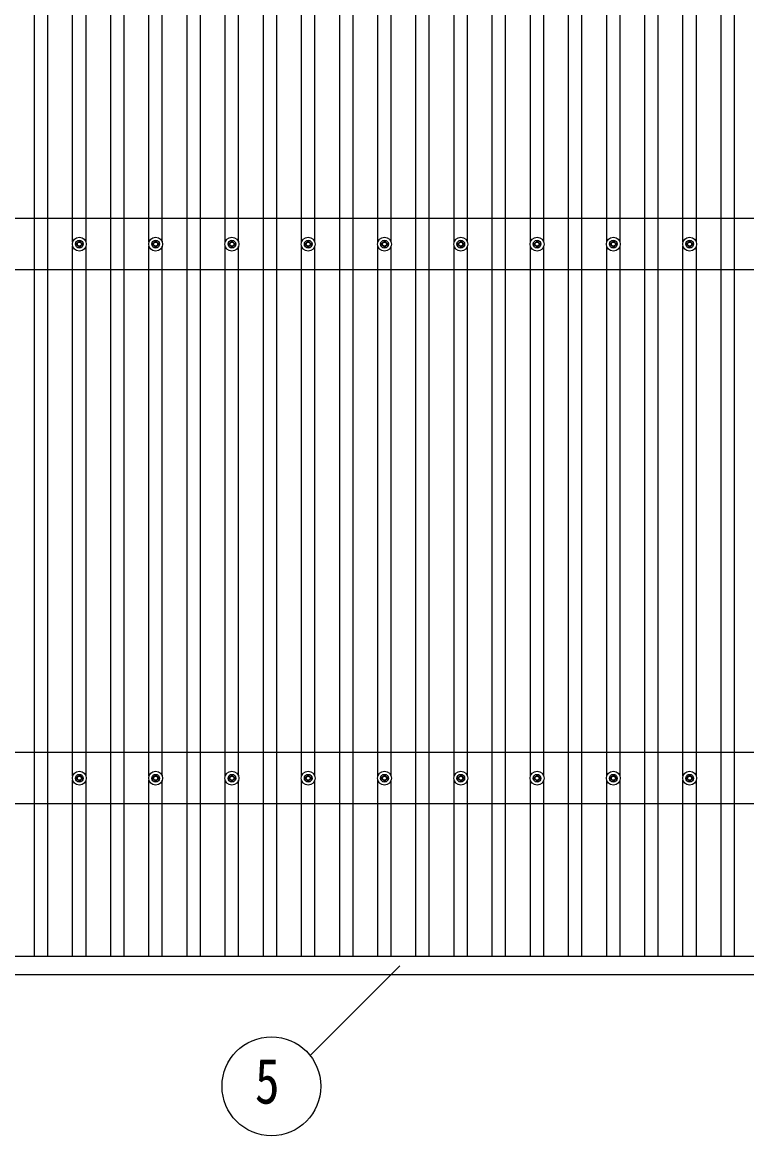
# Model space of a CAD drawing. Units: millimetres, scale not verified. Extents: x -18922 to 18922, y -13365 to 13365.
# Drawn here: x -14251 to -12351, y -991 to 1928 of the extents above; entities that cross this region are included whole.
import ezdxf
from ezdxf.enums import TextEntityAlignment as Align

# ---------------------------------------------------------------- set-up
doc = ezdxf.new("R2010")
doc.units = ezdxf.units.MM
doc.header["$LTSCALE"] = 50
for name, color, linetype in [('0-5_YKK_13', 4, 'Continuous'), ('0-6_YKK_A1', 4, 'Continuous'), ('0-7_YKK_D', 6, 'Continuous')]:
    doc.layers.add(name, color=color, linetype=linetype)
doc.styles.add('ＭＳ ゴシック', font='')
doc.styles.get('ＭＳ ゴシック').set_extended_font_data('MS Gothic')

msp = doc.modelspace()

# ---------------------------------------------------------------- linework, layer by layer
at = {"layer": '0-5_YKK_13'}
for p, q in [((-14110.91, 1347.82), (-14106.49, 1347.82)), ((-14110.91, 1344.32), (-14106.49, 1344.32)), ((-14102.66, 1356.07), (-14102.66, 1351.66)), ((-14099.16, 1356.07), (-14099.16, 1351.66)), ((-14095.33, 1347.82), (-14090.91, 1347.82)), ((-14095.33, 1344.32), (-14090.91, 1344.32)), ((-13910.91, 1347.82), (-13906.49, 1347.82)), ((-13910.91, 1344.32), (-13906.49, 1344.32)), ((-13902.66, 1356.07), (-13902.66, 1351.66)), ((-13899.16, 1356.07), (-13899.16, 1351.66)), ((-13895.33, 1347.82), (-13890.91, 1347.82)), ((-13895.33, 1344.32), (-13890.91, 1344.32)), ((-13710.91, 1347.82), (-13706.49, 1347.82)), ((-13710.91, 1344.32), (-13706.49, 1344.32)), ((-13702.66, 1356.07), (-13702.66, 1351.66)), ((-13699.16, 1356.07), (-13699.16, 1351.66)), ((-13695.33, 1347.82), (-13690.91, 1347.82)), ((-13695.33, 1344.32), (-13690.91, 1344.32)), ((-13510.91, 1347.82), (-13506.49, 1347.82)), ((-13510.91, 1344.32), (-13506.49, 1344.32)), ((-13502.66, 1356.07), (-13502.66, 1351.66)), ((-13499.16, 1356.07), (-13499.16, 1351.66)), ((-13495.33, 1347.82), (-13490.91, 1347.82)), ((-13495.33, 1344.32), (-13490.91, 1344.32)), ((-13310.91, 1347.82), (-13306.49, 1347.82)), ((-13310.91, 1344.32), (-13306.49, 1344.32)), ((-13302.66, 1356.07), (-13302.66, 1351.66)), ((-13299.16, 1356.07), (-13299.16, 1351.66)), ((-13295.33, 1347.82), (-13290.91, 1347.82)), ((-13295.33, 1344.32), (-13290.91, 1344.32)), ((-13110.91, 1347.82), (-13106.49, 1347.82)), ((-13110.91, 1344.32), (-13106.49, 1344.32)), ((-13102.66, 1356.07), (-13102.66, 1351.66)), ((-13099.16, 1356.07), (-13099.16, 1351.66)), ((-13095.33, 1347.82), (-13090.91, 1347.82)), ((-13095.33, 1344.32), (-13090.91, 1344.32)), ((-12910.91, 1347.82), (-12906.49, 1347.82)), ((-12910.91, 1344.32), (-12906.49, 1344.32)), ((-12902.66, 1356.07), (-12902.66, 1351.66)), ((-12899.16, 1356.07), (-12899.16, 1351.66)), ((-12895.33, 1347.82), (-12890.91, 1347.82)), ((-12895.33, 1344.32), (-12890.91, 1344.32)), ((-12710.91, 1347.82), (-12706.49, 1347.82)), ((-12710.91, 1344.32), (-12706.49, 1344.32)), ((-12702.66, 1356.07), (-12702.66, 1351.66)), ((-12699.16, 1356.07), (-12699.16, 1351.66)), ((-12695.33, 1347.82), (-12690.91, 1347.82)), ((-12695.33, 1344.32), (-12690.91, 1344.32)), ((-12510.91, 1347.82), (-12506.49, 1347.82)), ((-12510.91, 1344.32), (-12506.49, 1344.32)), ((-12502.66, 1356.07), (-12502.66, 1351.66)), ((-12499.16, 1356.07), (-12499.16, 1351.66)), ((-12495.33, 1347.82), (-12490.91, 1347.82)), ((-12495.33, 1344.32), (-12490.91, 1344.32)), ((-14102.66, 1340.49), (-14102.66, 1336.08)), ((-14099.16, 1340.49), (-14099.16, 1336.08)), ((-13902.66, 1340.49), (-13902.66, 1336.08)), ((-13899.16, 1340.49), (-13899.16, 1336.08)), ((-13702.66, 1340.49), (-13702.66, 1336.08)), ((-13699.16, 1340.49), (-13699.16, 1336.08)), ((-13502.66, 1340.49), (-13502.66, 1336.08)), ((-13499.16, 1340.49), (-13499.16, 1336.08)), ((-13302.66, 1340.49), (-13302.66, 1336.08)), ((-13299.16, 1340.49), (-13299.16, 1336.08)), ((-13102.66, 1340.49), (-13102.66, 1336.08)), ((-13099.16, 1340.49), (-13099.16, 1336.08)), ((-12902.66, 1340.49), (-12902.66, 1336.08)), ((-12899.16, 1340.49), (-12899.16, 1336.08)), ((-12702.66, 1340.49), (-12702.66, 1336.08)), ((-12699.16, 1340.49), (-12699.16, 1336.08)), ((-12502.66, 1340.49), (-12502.66, 1336.08)), ((-12499.16, 1340.49), (-12499.16, 1336.08)), ((-14110.91, -52.18), (-14106.49, -52.18)), ((-14110.91, -55.68), (-14106.49, -55.68)), ((-14102.66, -43.93), (-14102.66, -48.34)), ((-14099.16, -43.93), (-14099.16, -48.34)), ((-14095.33, -52.18), (-14090.91, -52.18)), ((-14095.33, -55.68), (-14090.91, -55.68)), ((-13910.91, -52.18), (-13906.49, -52.18)), ((-13910.91, -55.68), (-13906.49, -55.68)), ((-13902.66, -43.93), (-13902.66, -48.34)), ((-13899.16, -43.93), (-13899.16, -48.34)), ((-13895.33, -52.18), (-13890.91, -52.18)), ((-13895.33, -55.68), (-13890.91, -55.68)), ((-13710.91, -52.18), (-13706.49, -52.18)), ((-13710.91, -55.68), (-13706.49, -55.68)), ((-13702.66, -43.93), (-13702.66, -48.34)), ((-13699.16, -43.93), (-13699.16, -48.34)), ((-13695.33, -52.18), (-13690.91, -52.18)), ((-13695.33, -55.68), (-13690.91, -55.68)), ((-13510.91, -52.18), (-13506.49, -52.18)), ((-13510.91, -55.68), (-13506.49, -55.68)), ((-13502.66, -43.93), (-13502.66, -48.34)), ((-13499.16, -43.93), (-13499.16, -48.34)), ((-13495.33, -52.18), (-13490.91, -52.18)), ((-13495.33, -55.68), (-13490.91, -55.68)), ((-13310.91, -52.18), (-13306.49, -52.18)), ((-13310.91, -55.68), (-13306.49, -55.68)), ((-13302.66, -43.93), (-13302.66, -48.34)), ((-13299.16, -43.93), (-13299.16, -48.34)), ((-13295.33, -52.18), (-13290.91, -52.18)), ((-13295.33, -55.68), (-13290.91, -55.68)), ((-13110.91, -52.18), (-13106.49, -52.18)), ((-13110.91, -55.68), (-13106.49, -55.68)), ((-13102.66, -43.93), (-13102.66, -48.34)), ((-13099.16, -43.93), (-13099.16, -48.34)), ((-13095.33, -52.18), (-13090.91, -52.18)), ((-13095.33, -55.68), (-13090.91, -55.68)), ((-12910.91, -52.18), (-12906.49, -52.18)), ((-12910.91, -55.68), (-12906.49, -55.68)), ((-12902.66, -43.93), (-12902.66, -48.34)), ((-12899.16, -43.93), (-12899.16, -48.34)), ((-12895.33, -52.18), (-12890.91, -52.18)), ((-12895.33, -55.68), (-12890.91, -55.68)), ((-12710.91, -52.18), (-12706.49, -52.18)), ((-12710.91, -55.68), (-12706.49, -55.68)), ((-12702.66, -43.93), (-12702.66, -48.34)), ((-12699.16, -43.93), (-12699.16, -48.34)), ((-12695.33, -52.18), (-12690.91, -52.18)), ((-12695.33, -55.68), (-12690.91, -55.68)), ((-12510.91, -52.18), (-12506.49, -52.18)), ((-12510.91, -55.68), (-12506.49, -55.68)), ((-12502.66, -43.93), (-12502.66, -48.34)), ((-12499.16, -43.93), (-12499.16, -48.34)), ((-12495.33, -52.18), (-12490.91, -52.18)), ((-12495.33, -55.68), (-12490.91, -55.68)), ((-14102.66, -59.51), (-14102.66, -63.92)), ((-14099.16, -59.51), (-14099.16, -63.92)), ((-13902.66, -59.51), (-13902.66, -63.92)), ((-13899.16, -59.51), (-13899.16, -63.92)), ((-13702.66, -59.51), (-13702.66, -63.92)), ((-13699.16, -59.51), (-13699.16, -63.92)), ((-13502.66, -59.51), (-13502.66, -63.92)), ((-13499.16, -59.51), (-13499.16, -63.92)), ((-13302.66, -59.51), (-13302.66, -63.92)), ((-13299.16, -59.51), (-13299.16, -63.92)), ((-13102.66, -59.51), (-13102.66, -63.92)), ((-13099.16, -59.51), (-13099.16, -63.92)), ((-12902.66, -59.51), (-12902.66, -63.92)), ((-12899.16, -59.51), (-12899.16, -63.92)), ((-12702.66, -59.51), (-12702.66, -63.92)), ((-12699.16, -59.51), (-12699.16, -63.92)), ((-12502.66, -59.51), (-12502.66, -63.92)), ((-12499.16, -59.51), (-12499.16, -63.92))]:
    msp.add_line(p, q, dxfattribs=at)
for centre, radius in [((-14100.91, 1346.07), 18.25), ((-14100.91, 1346.07), 10.15), ((-14100.91, 1346.07), 5.85), ((-14100.91, 1346.07), 5.25), ((-13900.91, 1346.07), 18.25), ((-13900.91, 1346.07), 10.15), ((-13900.91, 1346.07), 5.85), ((-13900.91, 1346.07), 5.25), ((-13700.91, 1346.07), 18.25), ((-13700.91, 1346.07), 10.15), ((-13700.91, 1346.07), 5.85), ((-13700.91, 1346.07), 5.25), ((-13500.91, 1346.07), 18.25), ((-13500.91, 1346.07), 10.15), ((-13500.91, 1346.07), 5.85), ((-13500.91, 1346.07), 5.25), ((-13300.91, 1346.07), 18.25), ((-13300.91, 1346.07), 10.15), ((-13300.91, 1346.07), 5.85), ((-13300.91, 1346.07), 5.25), ((-13100.91, 1346.07), 18.25), ((-13100.91, 1346.07), 10.15), ((-13100.91, 1346.07), 5.85), ((-13100.91, 1346.07), 5.25), ((-12900.91, 1346.07), 18.25), ((-12900.91, 1346.07), 10.15), ((-12900.91, 1346.07), 5.85), ((-12900.91, 1346.07), 5.25), ((-12700.91, 1346.07), 18.25), ((-12700.91, 1346.07), 10.15), ((-12700.91, 1346.07), 5.85), ((-12700.91, 1346.07), 5.25), ((-12500.91, 1346.07), 18.25), ((-12500.91, 1346.07), 10.15), ((-12500.91, 1346.07), 5.85), ((-12500.91, 1346.07), 5.25), ((-14100.91, -53.93), 18.25), ((-14100.91, -53.93), 10.15), ((-14100.91, -53.93), 5.85), ((-14100.91, -53.93), 5.25), ((-13900.91, -53.93), 18.25), ((-13900.91, -53.93), 10.15), ((-13900.91, -53.93), 5.85), ((-13900.91, -53.93), 5.25), ((-13700.91, -53.93), 18.25), ((-13700.91, -53.93), 10.15), ((-13700.91, -53.93), 5.85), ((-13700.91, -53.93), 5.25), ((-13500.91, -53.93), 18.25), ((-13500.91, -53.93), 10.15), ((-13500.91, -53.93), 5.85), ((-13500.91, -53.93), 5.25), ((-13300.91, -53.93), 18.25), ((-13300.91, -53.93), 10.15), ((-13300.91, -53.93), 5.85), ((-13300.91, -53.93), 5.25), ((-13100.91, -53.93), 18.25), ((-13100.91, -53.93), 10.15), ((-13100.91, -53.93), 5.85), ((-13100.91, -53.93), 5.25), ((-12900.91, -53.93), 18.25), ((-12900.91, -53.93), 10.15), ((-12900.91, -53.93), 5.85), ((-12900.91, -53.93), 5.25), ((-12700.91, -53.93), 18.25), ((-12700.91, -53.93), 10.15), ((-12700.91, -53.93), 5.85), ((-12700.91, -53.93), 5.25), ((-12500.91, -53.93), 18.25), ((-12500.91, -53.93), 10.15), ((-12500.91, -53.93), 5.85), ((-12500.91, -53.93), 5.25)]:
    msp.add_circle(centre, radius, dxfattribs=at)
at = {"layer": '0-6_YKK_A1'}
for p, q in [((-14218.41, -520.53), (-14218.41, 10209.71)), ((-14183.41, -520.53), (-14183.41, 10209.71)), ((-14018.41, -520.53), (-14018.41, 10209.71)), ((-13983.41, -520.53), (-13983.41, 10209.71)), ((-13818.41, -520.53), (-13818.41, 10209.71)), ((-13783.41, -520.53), (-13783.41, 10209.71)), ((-13618.41, -520.53), (-13618.41, 10209.71)), ((-13583.41, -520.53), (-13583.41, 10209.71)), ((-13418.41, -520.53), (-13418.41, 10209.71)), ((-13383.41, -520.53), (-13383.41, 10209.71)), ((-13218.41, -520.53), (-13218.41, 10209.71)), ((-13183.41, -520.53), (-13183.41, 10209.71)), ((-13018.41, -520.53), (-13018.41, 10209.71)), ((-12983.41, -520.53), (-12983.41, 10209.71)), ((-12818.41, -520.53), (-12818.41, 10209.71)), ((-12783.41, -520.53), (-12783.41, 10209.71)), ((-12618.41, -520.53), (-12618.41, 10209.71)), ((-12583.41, -520.53), (-12583.41, 10209.71)), ((-12418.41, -520.53), (-12418.41, 10209.71)), ((-12383.41, -520.53), (-12383.41, 10209.71)), ((-14118.41, 1351.25), (-14118.41, 2740.9)), ((-14083.41, 1351.25), (-14083.41, 2740.9)), ((-13918.41, 1351.25), (-13918.41, 2740.9)), ((-13883.41, 1351.25), (-13883.41, 2740.9)), ((-13718.41, 1351.25), (-13718.41, 2740.9)), ((-13683.41, 1351.25), (-13683.41, 2740.9)), ((-13518.41, 1351.25), (-13518.41, 2740.9)), ((-13483.41, 1351.25), (-13483.41, 2740.9)), ((-13318.41, 1351.25), (-13318.41, 2740.9)), ((-13283.41, 1351.25), (-13283.41, 2740.9)), ((-13118.41, 1351.25), (-13118.41, 2740.9)), ((-13083.41, 1351.25), (-13083.41, 2740.9)), ((-12918.41, 1351.25), (-12918.41, 2740.9)), ((-12883.41, 1351.25), (-12883.41, 2740.9)), ((-12718.41, 1351.25), (-12718.41, 2740.9)), ((-12683.41, 1351.25), (-12683.41, 2740.9)), ((-12518.41, 1351.25), (-12518.41, 2740.9)), ((-12483.41, 1351.25), (-12483.41, 2740.9)), ((-10500.91, 1413.07), (-15900.91, 1413.07)), ((-14118.41, -48.75), (-14118.41, 1340.9)), ((-14083.41, -48.75), (-14083.41, 1340.9)), ((-13918.41, -48.75), (-13918.41, 1340.9)), ((-13883.41, -48.75), (-13883.41, 1340.9)), ((-13718.41, -48.75), (-13718.41, 1340.9)), ((-13683.41, -48.75), (-13683.41, 1340.9)), ((-13518.41, -48.75), (-13518.41, 1340.9)), ((-13483.41, -48.75), (-13483.41, 1340.9)), ((-13318.41, -48.75), (-13318.41, 1340.9)), ((-13283.41, -48.75), (-13283.41, 1340.9)), ((-13118.41, -48.75), (-13118.41, 1340.9)), ((-13083.41, -48.75), (-13083.41, 1340.9)), ((-12918.41, -48.75), (-12918.41, 1340.9)), ((-12883.41, -48.75), (-12883.41, 1340.9)), ((-12718.41, -48.75), (-12718.41, 1340.9)), ((-12683.41, -48.75), (-12683.41, 1340.9)), ((-12518.41, -48.75), (-12518.41, 1340.9)), ((-12483.41, -48.75), (-12483.41, 1340.9)), ((-10500.91, 1279.07), (-15900.91, 1279.07)), ((-10500.91, 13.07), (-15900.91, 13.07)), ((-14118.41, -520.53), (-14118.41, -59.1)), ((-14083.41, -520.53), (-14083.41, -59.1)), ((-13918.41, -520.53), (-13918.41, -59.1)), ((-13883.41, -520.53), (-13883.41, -59.1)), ((-13718.41, -520.53), (-13718.41, -59.1)), ((-13683.41, -520.53), (-13683.41, -59.1)), ((-13518.41, -520.53), (-13518.41, -59.1)), ((-13483.41, -520.53), (-13483.41, -59.1)), ((-13318.41, -520.53), (-13318.41, -59.1)), ((-13283.41, -520.53), (-13283.41, -59.1)), ((-13118.41, -520.53), (-13118.41, -59.1)), ((-13083.41, -520.53), (-13083.41, -59.1)), ((-12918.41, -520.53), (-12918.41, -59.1)), ((-12883.41, -520.53), (-12883.41, -59.1)), ((-12718.41, -520.53), (-12718.41, -59.1)), ((-12683.41, -520.53), (-12683.41, -59.1)), ((-12518.41, -520.53), (-12518.41, -59.1)), ((-12483.41, -520.53), (-12483.41, -59.1)), ((-10500.91, -120.93), (-15900.91, -120.93)), ((-15923.91, -520.53), (-10477.91, -520.53)), ((-15919.21, -568.52), (-10482.61, -568.52))]:
    msp.add_line(p, q, dxfattribs=at)
at = {"layer": '0-7_YKK_D'}
msp.add_line((-13495.77, -780.95), (-13260.69, -545.86), dxfattribs=at)
msp.add_circle((-13597.31, -861.48), 129.6, dxfattribs=at)

# ---------------------------------------------------------------- texts
at = {"layer": '0-7_YKK_D', "style": 'ＭＳ ゴシック', "width": 0.8}
msp.add_text('5', height=118.8, dxfattribs=at).set_placement((-13640.51, -942.48), align=Align.BOTTOM_LEFT)

doc.saveas('drawing.dxf')
